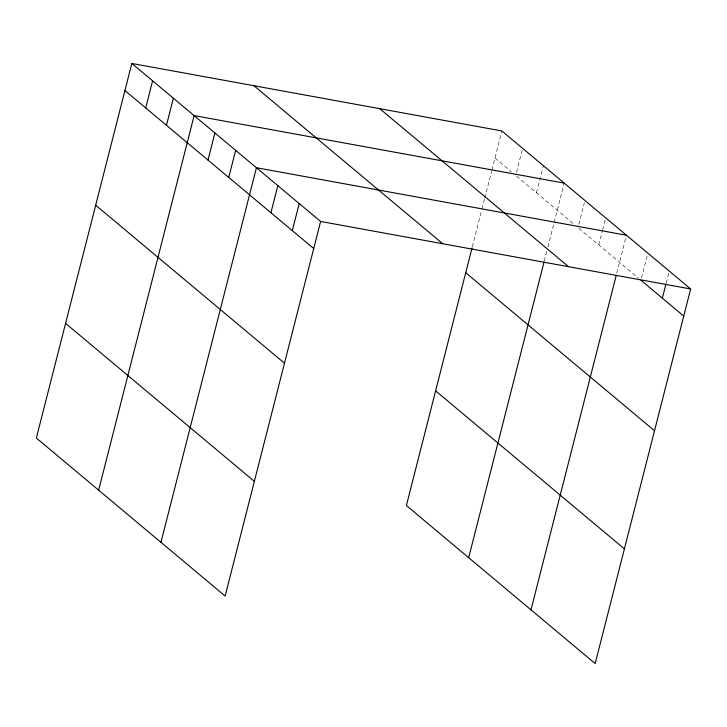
<?xml version="1.0" encoding="UTF-8"?>
<svg xmlns="http://www.w3.org/2000/svg" width="727" height="727" viewBox="0 0 727 727"><rect width="100%" height="100%" fill="white"/><g stroke="black" fill="none" stroke-linecap="round" stroke-linejoin="round"><path stroke-width="0.55" stroke-dasharray="3.63 2.73" d="M472.35 246.762L481.728 209.976M482.001 208.894L484.482 199.162M484.755 198.08L491.652 171.036M491.925 169.954L501.866 130.96M516.552 172.181L522.359 149.426M536.49 192.819L543.396 165.729M544.296 261.038L546.777 251.306M547.885 246.98L564.161 183.104M578.856 224.325L584.381 202.651M598.794 244.963L602.383 230.868M602.656 229.787L605.7 217.864M616.796 273.161L626.465 235.248M641.505 278.077L647.584 254.241M666.214 282.985L668.704 273.234M494.96 158.05L511.399 171.817M516.588 176.161L574.566 224.679M578.892 228.305L638.388 278.096"/><path stroke-width="1.09" d="M131.832 63.449L36.35 438.027L225.134 596.04L320.616 221.462L131.832 63.449L501.866 130.96L690.65 288.973L595.168 663.551L406.384 505.538L472.068 247.843M145.691 107.923L152.597 80.833M166.456 125.298L173.362 98.209M98.645 490.171L194.127 115.593L564.161 183.104M207.986 160.067L214.892 132.977M228.751 177.443L235.657 150.353M160.949 542.315L256.431 167.737L626.465 235.248M270.917 212.738L277.823 185.639M292.309 230.641L299.215 203.551M468.688 557.682L544.023 262.12M530.983 609.826L616.251 275.324M662.352 298.152L665.941 284.066M320.616 221.462L690.65 288.973M640.95 280.249L683.743 316.063M379.758 108.686L568.541 266.691M253.941 85.731L442.725 243.736M465.734 272.725L654.518 430.738M124.926 90.539L313.71 248.552M435.618 390.872L624.402 548.876M95.691 205.214L284.475 363.218M65.575 323.361L254.368 481.365"/></g></svg>
